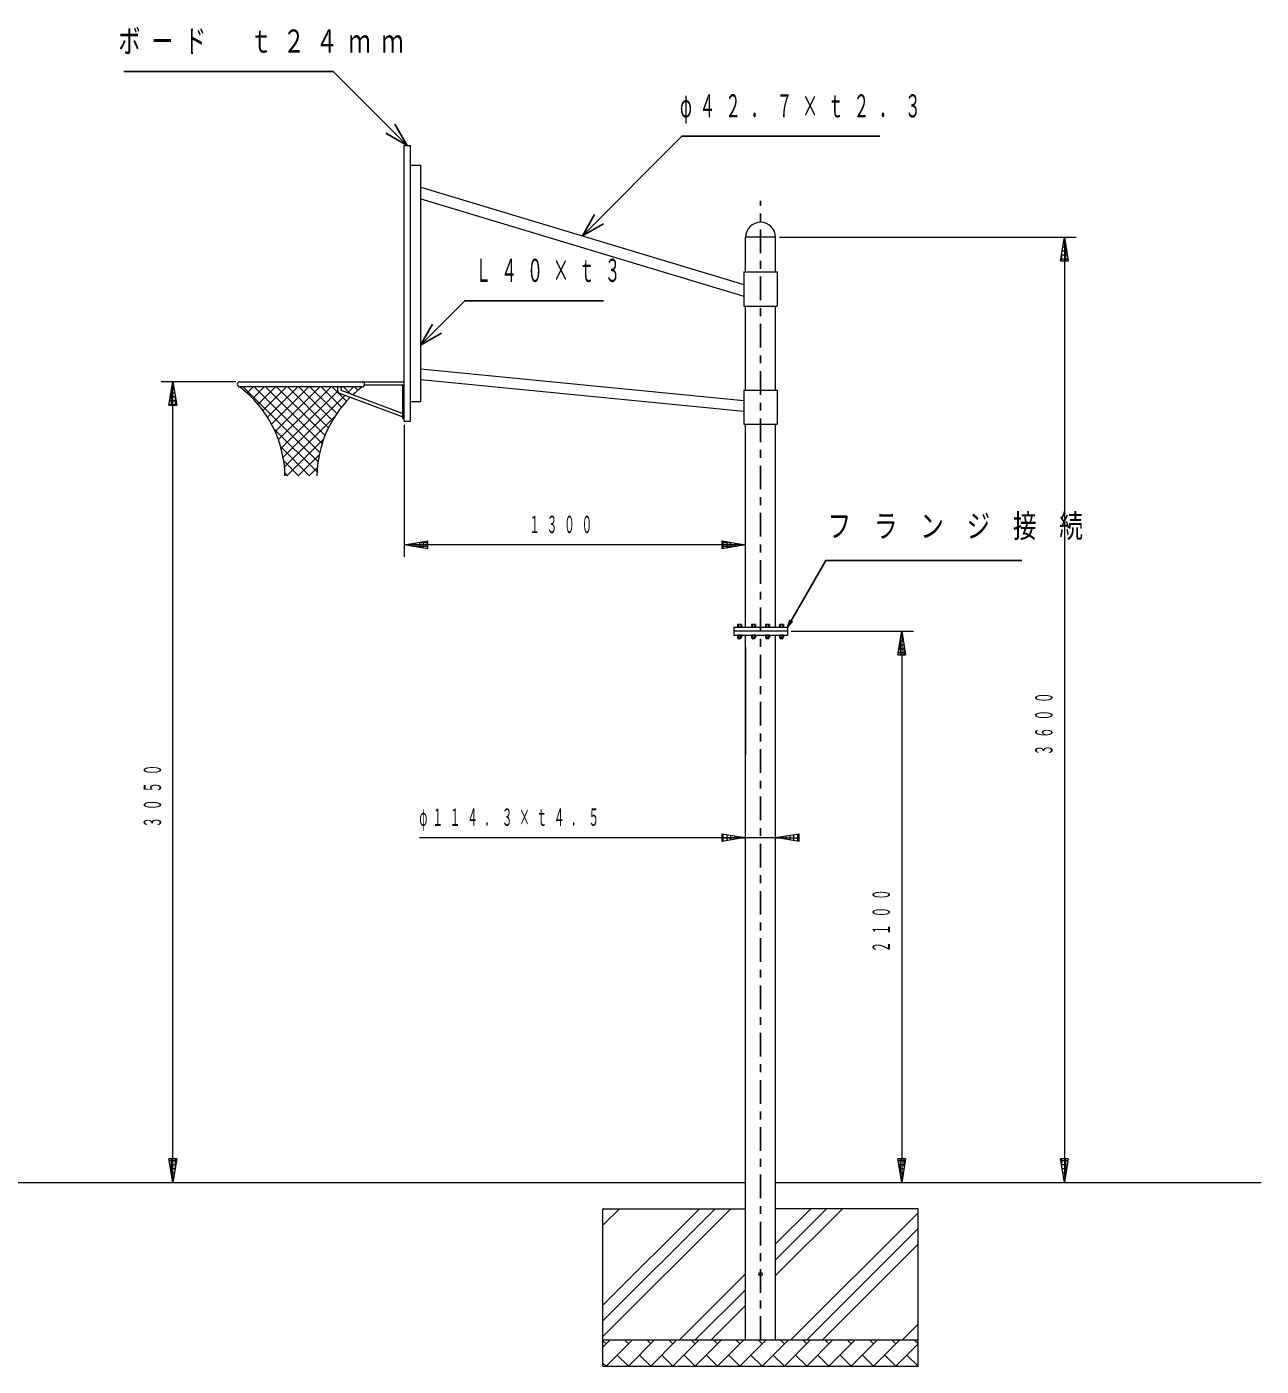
# Model space of a CAD drawing. Units: millimetres on the paper, scale 1:30. Extents: x -385 to 344, y -5 to 267.
# Drawn here: x 187.6 to 344.3, y 63.4 to 233.5 of the extents above; entities that cross this region are included whole.
import ezdxf

# ---------------------------------------------------------------- set-up
doc = ezdxf.new("R2010")
doc.units = ezdxf.units.MM
doc.linetypes.add('USER2', pattern=[6, 3, -1, 1, -1])
doc.layers.add('1_30', color=7, linetype='Continuous', lineweight=13)
doc.styles.add('ＭＳ ゴシック', font='')
doc.styles.get('ＭＳ ゴシック').set_extended_font_data('MS Gothic')

msp = doc.modelspace()

# ---------------------------------------------------------------- linework, layer by layer
at = {"layer": '1_30', "color": 160, "lineweight": 25}
for p, q in [((235.915, 218.4), (234.367, 221.094)), ((235.915, 218.4), (233.221, 219.948)), ((258.143, 206.911), (259.691, 209.605)), ((258.143, 206.911), (260.837, 208.459)), ((237.586, 193.028), (239.134, 195.722)), ((237.586, 193.028), (240.28, 194.576)), ((284.159, 157.233), (289.056, 165.716)), ((289.056, 165.716), (313.925, 165.716)), ((284.509, 158.169), (284.159, 157.233)), ((284.159, 157.233), (284.794, 158.005)), ((260.754, 69.159), (274.994, 83.4)), ((260.754, 83.302), (260.852, 83.4)), ((260.754, 71.159), (272.994, 83.4)), ((260.754, 67.159), (276.994, 83.4)), ((260.754, 81.302), (262.852, 83.4)), ((282.659, 76.922), (289.136, 83.4)), ((282.659, 78.922), (287.136, 83.4)), ((282.659, 74.922), (291.136, 83.4)), ((284.612, 66.733), (300.754, 82.875)), ((286.612, 66.733), (300.754, 80.875)), ((288.612, 66.733), (300.754, 78.875)), ((270.469, 66.733), (278.849, 75.112)), ((272.469, 66.733), (278.849, 73.112)), ((274.469, 66.733), (278.849, 71.112)), ((298.754, 66.733), (300.754, 68.733)), ((260.754, 65.826), (261.661, 66.733)), ((261.156, 66.228), (260.754, 66.63)), ((261.156, 63.4), (264.489, 66.733)), ((263.984, 66.228), (263.479, 66.733)), ((263.984, 63.4), (267.317, 66.733)), ((266.813, 66.228), (266.308, 66.733)), ((266.813, 63.4), (270.146, 66.733)), ((269.641, 66.228), (269.136, 66.733)), ((269.641, 63.4), (272.974, 66.733)), ((272.469, 66.228), (271.964, 66.733)), ((272.469, 63.4), (275.803, 66.733)), ((275.298, 66.228), (274.793, 66.733)), ((275.298, 63.4), (278.631, 66.733)), ((278.126, 66.228), (277.621, 66.733)), ((278.126, 63.4), (281.46, 66.733)), ((280.955, 66.228), (280.45, 66.733)), ((280.955, 63.4), (284.288, 66.733)), ((283.783, 66.228), (283.278, 66.733)), ((283.783, 63.4), (287.116, 66.733)), ((286.612, 66.228), (286.107, 66.733)), ((286.612, 63.4), (289.945, 66.733)), ((289.44, 66.228), (288.935, 66.733)), ((289.44, 63.4), (292.773, 66.733)), ((292.268, 66.228), (291.763, 66.733)), ((292.268, 63.4), (295.602, 66.733)), ((295.097, 66.228), (294.592, 66.733)), ((295.097, 63.4), (298.43, 66.733)), ((297.925, 66.228), (297.42, 66.733)), ((300.754, 66.228), (300.249, 66.733)), ((263.984, 63.4), (262.57, 64.814)), ((266.813, 63.4), (265.398, 64.814)), ((269.641, 63.4), (268.227, 64.814)), ((272.469, 63.4), (271.055, 64.814)), ((275.298, 63.4), (273.884, 64.814)), ((278.126, 63.4), (276.712, 64.814)), ((280.955, 63.4), (279.54, 64.814)), ((283.783, 63.4), (282.369, 64.814)), ((286.612, 63.4), (285.197, 64.814)), ((289.44, 63.4), (288.026, 64.814)), ((292.268, 63.4), (290.854, 64.814)), ((295.097, 63.4), (293.683, 64.814)), ((297.925, 63.4), (296.511, 64.814)), ((297.925, 63.4), (300.754, 66.228)), ((300.754, 63.4), (299.339, 64.814)), ((261.156, 63.4), (260.754, 63.802))]:
    msp.add_line(p, q, dxfattribs=at)
at = {"layer": '1_30'}
for p, q in [((235.515, 183.4), (235.515, 218.4)), ((235.515, 218.4), (236.315, 218.4)), ((236.315, 183.4), (236.315, 218.4)), ((236.315, 215.9), (237.649, 215.9)), ((237.649, 185.9), (237.649, 215.9)), ((237.649, 213.088), (278.637, 200.734)), ((237.649, 211.601), (278.637, 199.247)), ((282.659, 206.733), (278.849, 206.733)), ((278.849, 202.331), (278.849, 206.733)), ((282.659, 202.331), (282.659, 206.733)), ((278.637, 202.331), (282.87, 202.331)), ((278.637, 202.331), (278.637, 197.998)), ((282.87, 202.331), (282.87, 197.998)), ((278.637, 197.998), (282.87, 197.998)), ((278.849, 187.331), (278.849, 197.998)), ((282.659, 187.331), (282.659, 197.998)), ((237.649, 190.047), (278.637, 186.026)), ((214.682, 188.4), (235.515, 188.4)), ((230.182, 187.733), (214.682, 187.733)), ((214.831, 187.618), (214.946, 187.733)), ((215.091, 187.733), (224.599, 178.225)), ((215.6, 186.973), (216.361, 187.733)), ((216.321, 186.279), (217.775, 187.733)), ((216.505, 187.733), (224.82, 179.418)), ((216.992, 185.536), (219.189, 187.733)), ((217.614, 184.744), (220.603, 187.733)), ((217.919, 187.733), (225.122, 180.531)), ((218.186, 183.901), (222.017, 187.733)), ((218.704, 183.006), (223.432, 187.733)), ((219.168, 182.055), (224.846, 187.733)), ((219.334, 187.733), (225.494, 181.573)), ((219.571, 181.043), (226.26, 187.733)), ((219.907, 179.966), (227.124, 187.182)), ((220.748, 187.733), (225.928, 182.553)), ((222.162, 187.733), (226.421, 183.475)), ((223.576, 187.733), (226.967, 184.342)), ((224.991, 187.733), (227.565, 185.159)), ((226.405, 187.733), (228.212, 185.925)), ((227.115, 187.256), (227.115, 187.733)), ((227.515, 187.574), (227.674, 187.733)), ((227.515, 187.418), (227.515, 187.733)), ((227.623, 187.262), (235.349, 184.355)), ((227.819, 187.733), (228.693, 186.859)), ((228.345, 186.99), (229.088, 187.733)), ((229.233, 187.733), (229.654, 187.312)), ((230.515, 188), (235.349, 188)), ((235.349, 183.733), (235.349, 188)), ((278.637, 184.596), (237.649, 188.616)), ((278.637, 187.331), (282.87, 187.331)), ((278.637, 187.331), (278.637, 182.998)), ((282.87, 187.331), (282.87, 182.998)), ((220.169, 178.813), (228.035, 186.679)), ((227.331, 186.944), (235.349, 183.927)), ((236.315, 185.9), (237.649, 185.9)), ((220.343, 177.573), (226.691, 183.922)), ((235.349, 183.733), (235.515, 183.733)), ((219.009, 182.401), (224.474, 176.936)), ((235.515, 183.4), (236.315, 183.4)), ((278.637, 182.998), (282.87, 182.998)), ((278.849, 157.233), (278.849, 182.998)), ((282.659, 157.233), (282.659, 182.998)), ((220.649, 176.465), (225.331, 181.147)), ((219.86, 180.135), (223.531, 176.465)), ((222.063, 176.465), (224.765, 179.167)), ((220.249, 178.332), (222.116, 176.465)), ((223.477, 176.465), (224.515, 177.503)), ((220.398, 176.77), (220.702, 176.465)), ((277.349, 157.233), (284.159, 157.233)), ((277.349, 157.233), (277.349, 156.233)), ((284.159, 156.733), (277.349, 156.733)), ((277.84, 157.55), (277.84, 157.249)), ((278.29, 157.566), (277.907, 157.566)), ((277.974, 157.249), (277.974, 157.55)), ((278.224, 157.249), (278.224, 157.55)), ((278.357, 157.55), (278.357, 157.249)), ((279.61, 157.55), (279.61, 157.249)), ((280.06, 157.566), (279.677, 157.566)), ((279.744, 157.249), (279.744, 157.55)), ((279.994, 157.249), (279.994, 157.55)), ((280.127, 157.55), (280.127, 157.249)), ((281.38, 157.55), (281.38, 157.249)), ((281.83, 157.566), (281.447, 157.566)), ((281.514, 157.249), (281.514, 157.55)), ((281.764, 157.249), (281.764, 157.55)), ((281.897, 157.55), (281.897, 157.249)), ((283.15, 157.55), (283.15, 157.249)), ((283.6, 157.566), (283.217, 157.566)), ((283.284, 157.249), (283.284, 157.55)), ((283.534, 157.249), (283.534, 157.55)), ((283.667, 157.55), (283.667, 157.249)), ((284.159, 157.233), (284.159, 156.233)), ((277.349, 156.233), (284.159, 156.233)), ((277.84, 156.217), (277.84, 155.916)), ((278.29, 155.9), (277.907, 155.9)), ((277.932, 155.751), (277.932, 155.9)), ((278.249, 155.854), (277.949, 155.854)), ((278.249, 155.814), (277.949, 155.814)), ((278.249, 155.774), (277.949, 155.774)), ((278.249, 155.735), (277.949, 155.735)), ((277.974, 155.916), (277.974, 156.217)), ((278.224, 155.916), (278.224, 156.217)), ((278.265, 155.751), (278.265, 155.9)), ((278.357, 156.217), (278.357, 155.916)), ((278.849, 66.733), (278.849, 156.233)), ((279.61, 156.217), (279.61, 155.916)), ((280.06, 155.9), (279.677, 155.9)), ((279.702, 155.751), (279.702, 155.9)), ((280.019, 155.854), (279.719, 155.854)), ((280.019, 155.814), (279.719, 155.814)), ((280.019, 155.774), (279.719, 155.774)), ((280.019, 155.735), (279.719, 155.735)), ((279.744, 155.916), (279.744, 156.217)), ((279.994, 155.916), (279.994, 156.217)), ((280.035, 155.751), (280.035, 155.9)), ((280.127, 156.217), (280.127, 155.916)), ((281.38, 156.217), (281.38, 155.916)), ((281.83, 155.9), (281.447, 155.9)), ((281.472, 155.751), (281.472, 155.9)), ((281.789, 155.854), (281.489, 155.854)), ((281.789, 155.814), (281.489, 155.814)), ((281.789, 155.774), (281.489, 155.774)), ((281.789, 155.735), (281.489, 155.735)), ((281.514, 155.916), (281.514, 156.217)), ((281.764, 155.916), (281.764, 156.217)), ((281.805, 155.751), (281.805, 155.9)), ((281.897, 156.217), (281.897, 155.916)), ((282.659, 66.733), (282.659, 156.233)), ((283.15, 156.217), (283.15, 155.916)), ((283.6, 155.9), (283.217, 155.9)), ((283.242, 155.751), (283.242, 155.9)), ((283.559, 155.854), (283.259, 155.854)), ((283.559, 155.814), (283.259, 155.814)), ((283.559, 155.774), (283.259, 155.774)), ((283.559, 155.735), (283.259, 155.735)), ((283.284, 155.916), (283.284, 156.217)), ((283.534, 155.916), (283.534, 156.217)), ((283.575, 155.751), (283.575, 155.9)), ((283.667, 156.217), (283.667, 155.916)), ((278.849, 154.733), (278.849, 141.008)), ((113.346, 86.733), (278.849, 86.733)), ((282.659, 86.733), (344.291, 86.733)), ((260.754, 83.4), (278.849, 83.4)), ((260.754, 63.4), (260.754, 83.4)), ((300.754, 83.4), (282.659, 83.4)), ((300.754, 63.4), (300.754, 83.4)), ((260.754, 66.733), (300.754, 66.733)), ((260.754, 63.4), (300.754, 63.4))]:
    msp.add_line(p, q, dxfattribs=at)
at = {"layer": '1_30', "color": 6, "linetype": 'USER2', "lineweight": 25}
msp.add_line((280.754, 66.733), (280.754, 211.374), dxfattribs=at)
at = {"layer": '1_30', "color": 5}
for p, q in [((283.159, 206.733), (319.31, 206.733)), ((318.81, 203.733), (319.31, 206.733)), ((319.188, 206), (319.432, 206)), ((319.271, 206.5), (319.349, 206.5)), ((319.31, 206.733), (319.31, 86.733)), ((319.31, 206.733), (319.81, 203.733)), ((319.31, 206.733), (320.81, 206.733)), ((318.938, 204.5), (319.682, 204.5)), ((319, 203.733), (319, 204.873)), ((319.021, 205), (319.599, 205)), ((319.104, 205.5), (319.515, 205.5)), ((319.5, 203.733), (319.5, 205.593)), ((318.81, 203.733), (319.81, 203.733)), ((318.854, 204), (319.765, 204)), ((206.183, 188.4), (204.683, 188.4)), ((205.683, 185.4), (206.183, 188.4)), ((206, 185.4), (206, 187.304)), ((206.033, 187.5), (206.333, 187.5)), ((206.116, 188), (206.249, 188)), ((206.183, 86.733), (206.183, 188.4)), ((206.183, 188.4), (206.683, 185.4)), ((214.182, 188.4), (206.183, 188.4)), ((205.683, 185.4), (206.683, 185.4)), ((205.699, 185.5), (206.666, 185.5)), ((205.783, 186), (206.583, 186)), ((205.866, 186.5), (206.499, 186.5)), ((205.949, 187), (206.416, 187)), ((206.5, 185.4), (206.5, 186.495)), ((235.515, 182.9), (235.515, 167.676)), ((278.849, 167.676), (278.849, 169.176)), ((235.515, 167.676), (238.515, 168.176)), ((278.849, 167.676), (235.515, 167.676)), ((238.515, 167.176), (235.515, 167.676)), ((235.515, 167.676), (235.515, 166.176)), ((236, 167.595), (236, 167.757)), ((236.5, 167.512), (236.5, 167.84)), ((236.573, 167.5), (238.515, 167.5)), ((237, 167.429), (237, 167.924)), ((237.458, 168), (238.515, 168)), ((237.5, 167.345), (237.5, 168.007)), ((238, 167.262), (238, 168.09)), ((238.5, 167.179), (238.5, 168.174)), ((238.515, 167.176), (238.515, 168.176)), ((275.849, 168.176), (278.849, 167.676)), ((275.849, 168.176), (275.849, 167.176)), ((275.849, 168), (276.906, 168)), ((278.849, 167.676), (275.849, 167.176)), ((275.849, 167.5), (277.791, 167.5)), ((276, 167.201), (276, 168.151)), ((276.5, 167.285), (276.5, 168.068)), ((277, 167.368), (277, 167.984)), ((277.5, 167.451), (277.5, 167.901)), ((278, 167.535), (278, 167.818)), ((278.5, 167.618), (278.5, 167.734)), ((278.849, 161.066), (278.849, 167.676)), ((284.659, 156.733), (298.669, 156.733)), ((298.169, 153.733), (298.669, 156.733)), ((298.63, 156.5), (298.708, 156.5)), ((298.669, 156.733), (298.669, 86.733)), ((298.669, 156.733), (299.169, 153.733)), ((298.669, 156.733), (300.169, 156.733)), ((298.38, 155), (298.958, 155)), ((298.463, 155.5), (298.874, 155.5)), ((298.5, 153.733), (298.5, 155.719)), ((298.547, 156), (298.791, 156)), ((298.169, 153.733), (299.169, 153.733)), ((298.213, 154), (299.124, 154)), ((298.297, 154.5), (299.041, 154.5)), ((299, 153.733), (299, 154.747)), ((275.849, 131.007), (278.849, 130.507)), ((275.849, 131.007), (275.849, 130.007)), ((275.849, 131), (275.89, 131)), ((276, 130.032), (276, 130.982)), ((278.849, 130.507), (278.849, 132.007)), ((282.659, 130.507), (282.659, 132.007)), ((282.659, 130.507), (285.659, 131.007)), ((285.5, 130.033), (285.5, 130.98)), ((285.617, 131), (285.659, 131)), ((285.659, 130.007), (285.659, 131.007)), ((237.456, 130.507), (282.659, 130.507)), ((278.849, 130.507), (275.849, 130.007)), ((275.849, 130.5), (278.807, 130.5)), ((276.5, 130.115), (276.5, 130.898)), ((277, 130.199), (277, 130.815)), ((277.5, 130.282), (277.5, 130.732)), ((278, 130.365), (278, 130.648)), ((278.5, 130.449), (278.5, 130.565)), ((278.849, 123.65), (278.849, 130.507)), ((285.659, 130.007), (282.659, 130.507)), ((282.659, 123.65), (282.659, 130.507)), ((282.659, 130.507), (282.759, 130.507)), ((282.7, 130.5), (285.659, 130.5)), ((283, 130.45), (283, 130.564)), ((283.5, 130.367), (283.5, 130.647)), ((284, 130.283), (284, 130.73)), ((284.5, 130.2), (284.5, 130.814)), ((285, 130.117), (285, 130.897)), ((206.183, 86.733), (205.683, 89.733)), ((206.683, 89.733), (205.683, 89.733)), ((205.721, 89.5), (206.644, 89.5)), ((205.805, 89), (206.56, 89)), ((205.888, 88.5), (206.477, 88.5)), ((206, 87.829), (206, 89.733)), ((206.683, 89.733), (206.183, 86.733)), ((206.5, 88.637), (206.5, 89.733)), ((298.669, 86.733), (298.169, 89.733)), ((299.169, 89.733), (298.169, 89.733)), ((298.208, 89.5), (299.13, 89.5)), ((298.291, 89), (299.047, 89)), ((298.374, 88.5), (298.963, 88.5)), ((298.5, 87.747), (298.5, 89.733)), ((299.169, 89.733), (298.669, 86.733)), ((299, 88.719), (299, 89.733)), ((319.31, 86.733), (318.81, 89.733)), ((319.81, 89.733), (318.81, 89.733)), ((318.849, 89.5), (319.771, 89.5)), ((318.932, 89), (319.688, 89)), ((319, 88.593), (319, 89.733)), ((319.015, 88.5), (319.604, 88.5)), ((319.81, 89.733), (319.31, 86.733)), ((319.5, 87.873), (319.5, 89.733)), ((205.708, 86.733), (206.183, 86.733)), ((205.971, 88), (206.394, 88)), ((206.055, 87.5), (206.31, 87.5)), ((206.138, 87), (206.227, 87)), ((206.183, 86.733), (207.683, 86.733)), ((283.159, 86.733), (319.31, 86.733)), ((283.659, 86.733), (298.669, 86.733)), ((298.458, 88), (298.88, 88)), ((298.541, 87.5), (298.797, 87.5)), ((298.624, 87), (298.713, 87)), ((298.669, 86.733), (300.169, 86.733)), ((319.099, 88), (319.521, 88)), ((319.182, 87.5), (319.438, 87.5)), ((319.265, 87), (319.354, 87)), ((319.31, 86.733), (320.81, 86.733))]:
    msp.add_line(p, q, dxfattribs=at)
at = {"layer": '1_30', "color": 160, "lineweight": 25}
for points in [[(235.915, 218.4), (226.533, 227.782), (199.939, 227.782)], [(258.143, 206.911), (270.785, 219.553), (295.902, 219.553)], [(237.586, 193.028), (243.226, 198.668), (260.806, 198.668)]]:
    msp.add_lwpolyline(points, dxfattribs=at)
at = {"layer": '1_30'}
msp.add_circle((280.754, 75.084), 0.217, dxfattribs=at)
for centre, radius, start, end in [((280.754, 206.733), 1.905, 0, 179.99977), ((214.682, 188.066), 0.333, 90, 270), ((205.894, 176.18), 14.516, 1.12488, 52.74081), ((227.449, 187.256), 0.333, 180, 249.38098), ((227.682, 187.418), 0.167, 180, 249.37227), ((238.97, 176.18), 14.516, 127.25919, 133.3248), ((230.182, 188.066), 0.333, 270, 90), ((238.97, 176.18), 14.516, 135.06955, 178.87512), ((277.907, 157.422), 0.145, 62.56955, 117.43045), ((277.907, 157.378), 0.145, 242.56955, 297.43045), ((278.099, 157.078), 0.488, 75.17105, 104.83035), ((278.099, 157.721), 0.488, 255.16965, 284.82895), ((278.29, 157.422), 0.145, 62.56955, 117.43045), ((278.29, 157.378), 0.145, 242.56955, 297.43045), ((279.677, 157.422), 0.145, 62.56955, 117.43045), ((279.677, 157.378), 0.145, 242.56955, 297.43045), ((279.869, 157.078), 0.488, 75.17105, 104.83035), ((279.869, 157.721), 0.488, 255.16965, 284.82895), ((280.06, 157.422), 0.145, 62.56955, 117.43045), ((280.06, 157.378), 0.145, 242.56955, 297.43045), ((281.447, 157.422), 0.145, 62.56955, 117.43045), ((281.447, 157.378), 0.145, 242.56955, 297.43045), ((281.639, 157.078), 0.488, 75.17105, 104.83035), ((281.639, 157.721), 0.488, 255.16965, 284.82895), ((281.83, 157.422), 0.145, 62.56955, 117.43045), ((281.83, 157.378), 0.145, 242.56955, 297.43045), ((283.217, 157.422), 0.145, 62.56955, 117.43045), ((283.217, 157.378), 0.145, 242.56955, 297.43045), ((283.409, 157.078), 0.488, 75.17105, 104.83035), ((283.409, 157.721), 0.488, 255.16965, 284.82895), ((283.6, 157.422), 0.145, 62.56955, 117.43045), ((283.6, 157.378), 0.145, 242.56955, 297.43045), ((277.907, 156.088), 0.145, 62.56955, 117.43045), ((277.907, 156.044), 0.145, 242.56955, 297.43045), ((277.949, 155.87), 0.0167, 180, 270), ((277.949, 155.831), 0.0167, 180, 270), ((277.949, 155.791), 0.0167, 180, 270), ((277.949, 155.751), 0.0167, 180, 270), ((278.099, 155.745), 0.488, 75.17105, 104.83035), ((278.099, 156.388), 0.488, 255.16965, 284.82895), ((278.29, 156.088), 0.145, 62.56955, 117.43045), ((278.29, 156.044), 0.145, 242.56955, 297.43045), ((278.249, 155.87), 0.0167, 270, 0), ((278.249, 155.831), 0.0167, 270, 0), ((278.249, 155.791), 0.0167, 270, 0), ((278.249, 155.751), 0.0167, 270, 0), ((279.677, 156.088), 0.145, 62.56955, 117.43045), ((279.677, 156.044), 0.145, 242.56955, 297.43045), ((279.719, 155.87), 0.0167, 180, 270), ((279.719, 155.831), 0.0167, 180, 270), ((279.719, 155.791), 0.0167, 180, 270), ((279.719, 155.751), 0.0167, 180, 270), ((279.869, 155.745), 0.488, 75.17105, 104.83035), ((279.869, 156.388), 0.488, 255.16965, 284.82895), ((280.06, 156.088), 0.145, 62.56955, 117.43045), ((280.06, 156.044), 0.145, 242.56955, 297.43045), ((280.019, 155.87), 0.0167, 270, 0), ((280.019, 155.831), 0.0167, 270, 0), ((280.019, 155.791), 0.0167, 270, 0), ((280.019, 155.751), 0.0167, 270, 0), ((281.447, 156.088), 0.145, 62.56955, 117.43045), ((281.447, 156.044), 0.145, 242.56955, 297.43045), ((281.489, 155.87), 0.0167, 180, 270), ((281.489, 155.831), 0.0167, 180, 270), ((281.489, 155.791), 0.0167, 180, 270), ((281.489, 155.751), 0.0167, 180, 270), ((281.639, 155.745), 0.488, 75.17105, 104.83035), ((281.639, 156.388), 0.488, 255.16965, 284.82895), ((281.83, 156.088), 0.145, 62.56955, 117.43045), ((281.83, 156.044), 0.145, 242.56955, 297.43045), ((281.789, 155.87), 0.0167, 270, 0), ((281.789, 155.831), 0.0167, 270, 0), ((281.789, 155.791), 0.0167, 270, 0), ((281.789, 155.751), 0.0167, 270, 0), ((283.217, 156.088), 0.145, 62.56955, 117.43045), ((283.217, 156.044), 0.145, 242.56955, 297.43045), ((283.259, 155.87), 0.0167, 180, 270), ((283.259, 155.831), 0.0167, 180, 270), ((283.259, 155.791), 0.0167, 180, 270), ((283.259, 155.751), 0.0167, 180, 270), ((283.409, 155.745), 0.488, 75.17105, 104.83035), ((283.409, 156.388), 0.488, 255.16965, 284.82895), ((283.6, 156.088), 0.145, 62.56955, 117.43045), ((283.6, 156.044), 0.145, 242.56955, 297.43045), ((283.559, 155.87), 0.0167, 270, 0), ((283.559, 155.831), 0.0167, 270, 0), ((283.559, 155.791), 0.0167, 270, 0), ((283.559, 155.751), 0.0167, 270, 0)]:
    msp.add_arc(centre, radius, start, end, dxfattribs=at)

# ---------------------------------------------------------------- texts
at = {"layer": '1_30', "color": 160, "char_height": 2.933, "attachment_point": 1, "style": 'ＭＳ ゴシック'}
for s, insert in [('\\T1.49;\\W0.7;ボード\u3000ｔ２４ｍｍ', (199.272, 233.115)), ('\\T1.63;\\W0.5;φ４２．７×ｔ２．３', (270.532, 224.886)), ('\\T1.64;\\W0.5;Ｌ４０×ｔ３', (244.58, 204.002)), ('\\T1.96;\\W0.75;フランジ接続', (289.258, 171.55))]:
    msp.add_mtext(s, dxfattribs=dict(at, insert=insert))
at = {"layer": '1_30', "color": 5, "char_height": 2.199, "attachment_point": 1, "style": 'ＭＳ ゴシック'}
for s, insert in [('\\T1.64;\\W0.45;１３００', (251.404, 171.376)), ('\\T1.63;\\W0.45;φ１１４．３×ｔ４．５', (237.456, 134.207))]:
    msp.add_mtext(s, dxfattribs=dict(at, insert=insert))
at = {"layer": '1_30', "color": 5, "char_height": 2.199, "attachment_point": 1, "rotation": 90, "style": 'ＭＳ ゴシック'}
for s, insert in [('\\T1.64;\\W0.45;３６００', (315.61, 140.955)), ('\\T1.64;\\W0.45;３０５０', (202.483, 131.789)), ('\\T1.64;\\W0.45;２１００', (294.969, 115.955))]:
    msp.add_mtext(s, dxfattribs=dict(at, insert=insert))

doc.saveas('drawing.dxf')
